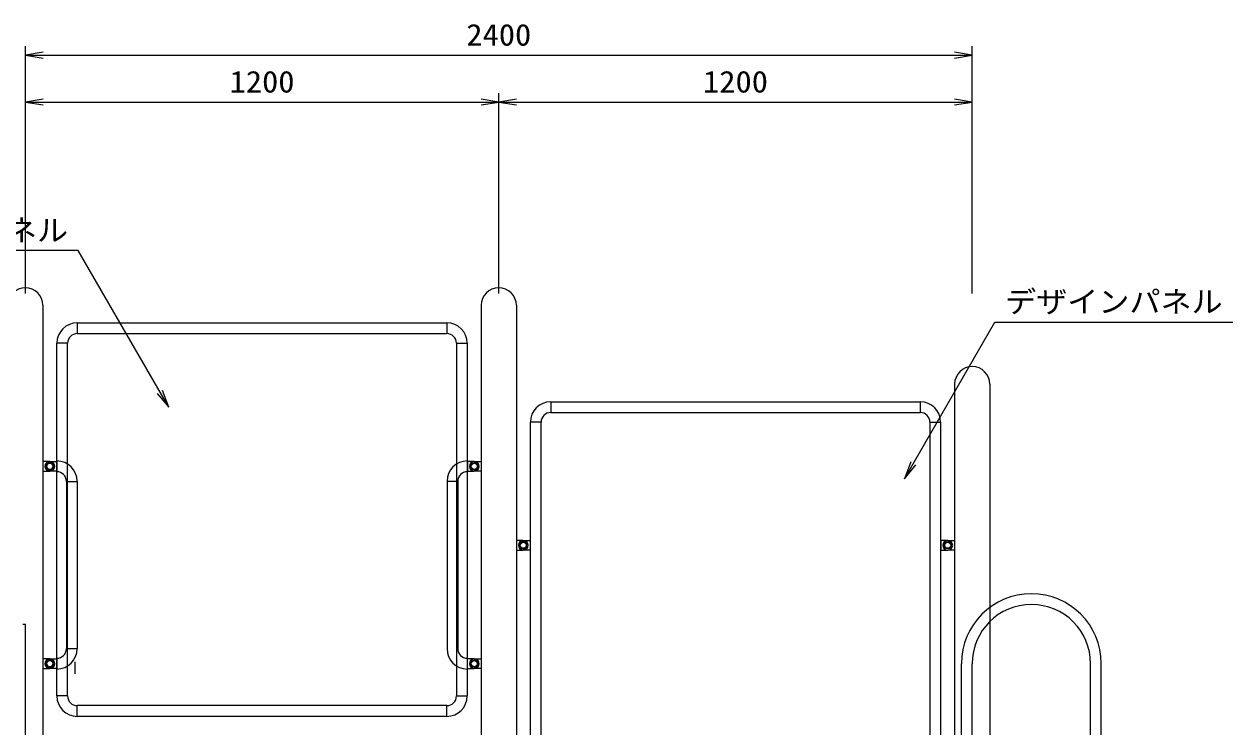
# Model space of a CAD drawing. Units: millimetres at full size, sheet at 1:30. Extents: x 450 to 12150, y 450 to 8460.
# Drawn here: x 3140 to 6204, y 2371 to 4151 of the extents above; entities that cross this region are included whole.
import ezdxf
from ezdxf.enums import TextEntityAlignment as Align

# ---------------------------------------------------------------- set-up
doc = ezdxf.new("R2010")
doc.units = ezdxf.units.MM
doc.header["$LTSCALE"] = 30
doc.layers.add('D-STR-TXT', color=7, linetype='Continuous', lineweight=13)
doc.layers.add('D-STR\u3000構造物外形線', color=1, linetype='Continuous', lineweight=25)
doc.styles.add('ＭＳ ゴシック', font='')
doc.styles.get('ＭＳ ゴシック').set_extended_font_data('MS Gothic')

# ---------------------------------------------------------------- blocks, each defined once
blk = doc.blocks.new('open_arrow')
at = {"color": 0, "linetype": 'Continuous', "lineweight": -2}
blk.add_lwpolyline([(7.5, 1.25), (0, 0), (7.5, -1.25)], dxfattribs=at)

msp = doc.modelspace()

# ---------------------------------------------------------------- linework, layer by layer
at = {"layer": 'D-STR-TXT'}
for p, q in [((3143.31, 3468.69), (3143.31, 4095.01)), ((5543.31, 3468.69), (5543.31, 4095.01)), ((3143.31, 4072.51), (5543.31, 4072.51)), ((3143.31, 3468.69), (3143.31, 3976.21)), ((3143.31, 3953.71), (4343.31, 3953.71)), ((4343.31, 3468.69), (4343.31, 3976.21)), ((4343.31, 3468.69), (4343.31, 3976.21)), ((4343.31, 3953.71), (5543.31, 3953.71)), ((5543.31, 3468.69), (5543.31, 3976.21))]:
    msp.add_line(p, q, dxfattribs=at)
for points in [[(3506.61, 3180.28), (3277.43, 3577.24), (2674.43, 3577.24)], [(5371.69, 2999.27), (5600.87, 3396.23), (6203.87, 3396.23)]]:
    msp.add_lwpolyline(points, dxfattribs=at)
at = {"layer": 'D-STR\u3000構造物外形線'}
for p, q in [((3187.86, 3438.69), (3187.86, 1330.54)), ((4298.76, 3438.69), (4298.76, 1330.54)), ((4387.86, 3438.69), (4387.86, 1330.54)), ((3275.01, 3394.14), (4211.61, 3394.14)), ((3275.01, 3394.14), (3275.01, 3366.94)), ((4211.61, 3394.14), (4211.61, 3366.94)), ((3223.31, 2448.64), (3223.31, 3342.44)), ((3250.51, 3342.44), (3223.31, 3342.44)), ((3250.51, 2448.64), (3250.51, 3342.44)), ((3275.01, 3366.94), (4211.61, 3366.94)), ((4236.11, 3342.44), (4236.11, 2448.64)), ((4236.11, 3342.44), (4263.31, 3342.44)), ((4263.31, 3342.44), (4263.31, 2448.64)), ((5498.76, 3238.69), (5498.76, 1330.54)), ((5587.86, 3238.69), (5587.86, 1330.54)), ((4475.01, 3194.14), (4475.01, 3166.94)), ((4475.01, 3194.14), (5411.61, 3194.14)), ((5411.61, 3194.14), (5411.61, 3166.94)), ((4475.01, 3166.94), (5411.61, 3166.94)), ((4450.51, 3142.44), (4423.31, 3142.44)), ((4423.31, 2248.64), (4423.31, 3142.44)), ((4450.51, 2248.64), (4450.51, 3142.44)), ((5436.11, 3142.44), (5463.31, 3142.44)), ((5436.11, 3142.44), (5436.11, 2248.64)), ((5463.31, 3142.44), (5463.31, 2248.64)), ((3205.36, 3043.04), (3187.86, 3043.04)), ((3187.86, 3043.04), (3187.86, 3018.04)), ((3205.36, 3043.04), (3187.86, 3043.04)), ((3187.86, 3043.04), (3187.86, 3018.04)), ((3200.45, 3039.04), (3195.55, 3030.54)), ((3200.45, 3039.04), (3195.55, 3030.54)), ((3210.27, 3039.04), (3200.45, 3039.04)), ((3210.27, 3039.04), (3200.45, 3039.04)), ((3205.36, 3043.04), (3222.86, 3043.04)), ((3205.36, 3043.04), (3222.86, 3043.04)), ((3215.18, 3030.54), (3210.27, 3039.04)), ((3215.18, 3030.54), (3210.27, 3039.04)), ((3222.86, 3044.14), (3222.86, 3016.94)), ((3222.86, 3044.14), (3222.86, 3016.94)), ((3222.86, 3044.14), (3222.86, 3016.94)), ((3222.86, 3043.04), (3222.86, 3018.04)), ((3222.86, 3043.04), (3222.86, 3018.04)), ((4263.76, 3044.14), (4263.76, 3016.94)), ((4263.76, 3044.14), (4263.76, 3016.94)), ((4263.76, 3044.14), (4263.76, 3016.94)), ((4281.26, 3043.04), (4263.76, 3043.04)), ((4263.76, 3043.04), (4263.76, 3018.04)), ((4281.26, 3043.04), (4263.76, 3043.04)), ((4263.76, 3043.04), (4263.76, 3018.04)), ((4271.45, 3030.54), (4276.35, 3039.04)), ((4271.45, 3030.54), (4276.35, 3039.04)), ((4276.35, 3039.04), (4286.17, 3039.04)), ((4276.35, 3039.04), (4286.17, 3039.04)), ((4281.26, 3043.04), (4298.76, 3043.04)), ((4281.26, 3043.04), (4298.76, 3043.04)), ((4286.17, 3039.04), (4291.08, 3030.54)), ((4286.17, 3039.04), (4291.08, 3030.54)), ((4298.76, 3043.04), (4298.76, 3018.04)), ((4298.76, 3043.04), (4298.76, 3018.04)), ((3187.86, 3018.04), (3205.36, 3018.04)), ((3187.86, 3018.04), (3205.36, 3018.04)), ((3195.55, 3030.54), (3200.45, 3022.04)), ((3195.55, 3030.54), (3200.45, 3022.04)), ((3200.45, 3022.04), (3210.27, 3022.04)), ((3200.45, 3022.04), (3210.27, 3022.04)), ((3222.86, 3018.04), (3205.36, 3018.04)), ((3222.86, 3018.04), (3205.36, 3018.04)), ((3210.27, 3022.04), (3215.18, 3030.54)), ((3210.27, 3022.04), (3215.18, 3030.54)), ((4263.76, 3018.04), (4281.26, 3018.04)), ((4263.76, 3018.04), (4281.26, 3018.04)), ((4276.35, 3022.04), (4271.45, 3030.54)), ((4276.35, 3022.04), (4271.45, 3030.54)), ((4286.17, 3022.04), (4276.35, 3022.04)), ((4286.17, 3022.04), (4276.35, 3022.04)), ((4298.76, 3018.04), (4281.26, 3018.04)), ((4298.76, 3018.04), (4281.26, 3018.04)), ((4291.08, 3030.54), (4286.17, 3022.04)), ((4291.08, 3030.54), (4286.17, 3022.04)), ((3247.36, 2992.44), (3247.36, 2568.64)), ((3247.36, 2992.44), (3274.56, 2992.44)), ((3274.56, 2992.44), (3274.56, 2568.64)), ((4212.06, 2992.44), (4212.06, 2568.64)), ((4239.26, 2992.44), (4212.06, 2992.44)), ((4239.26, 2992.44), (4239.26, 2568.64)), ((4405.36, 2843.04), (4387.86, 2843.04)), ((4387.86, 2843.04), (4387.86, 2818.04)), ((4400.45, 2839.04), (4395.55, 2830.54)), ((4395.55, 2830.54), (4400.45, 2822.04)), ((4410.27, 2839.04), (4400.45, 2839.04)), ((4400.45, 2822.04), (4410.27, 2822.04)), ((4405.36, 2843.04), (4422.86, 2843.04)), ((4415.18, 2830.54), (4410.27, 2839.04)), ((4410.27, 2822.04), (4415.18, 2830.54)), ((4422.86, 2844.14), (4422.86, 2816.94)), ((4422.86, 2843.04), (4422.86, 2818.04)), ((5463.76, 2844.14), (5463.76, 2816.94)), ((5481.26, 2843.04), (5463.76, 2843.04)), ((5463.76, 2843.04), (5463.76, 2818.04)), ((5471.45, 2830.54), (5476.35, 2839.04)), ((5476.35, 2822.04), (5471.45, 2830.54)), ((5476.35, 2839.04), (5486.17, 2839.04)), ((5486.17, 2822.04), (5476.35, 2822.04)), ((5481.26, 2843.04), (5498.76, 2843.04)), ((5486.17, 2839.04), (5491.08, 2830.54)), ((5491.08, 2830.54), (5486.17, 2822.04)), ((5498.76, 2843.04), (5498.76, 2818.04)), ((4387.86, 2818.04), (4405.36, 2818.04)), ((4422.86, 2818.04), (4405.36, 2818.04)), ((5463.76, 2818.04), (5481.26, 2818.04)), ((5498.76, 2818.04), (5481.26, 2818.04)), ((3137.31, 2630.54), (3143.31, 2630.54)), ((3143.31, 2230.54), (3143.31, 2630.54)), ((3205.36, 2543.04), (3187.86, 2543.04)), ((3187.86, 2543.04), (3187.86, 2518.04)), ((3205.36, 2543.04), (3187.86, 2543.04)), ((3187.86, 2543.04), (3187.86, 2518.04)), ((3205.36, 2543.04), (3222.86, 2543.04)), ((3205.36, 2543.04), (3222.86, 2543.04)), ((3222.86, 2544.14), (3222.86, 2516.94)), ((3222.86, 2544.14), (3222.86, 2516.94)), ((3222.86, 2516.94), (3222.86, 2544.14)), ((3222.86, 2543.04), (3222.86, 2518.04)), ((3222.86, 2543.04), (3222.86, 2518.04)), ((3247.36, 2568.64), (3274.56, 2568.64)), ((4281.26, 2543.04), (4263.76, 2543.04)), ((4281.26, 2543.04), (4263.76, 2543.04)), ((4281.26, 2543.04), (4298.76, 2543.04)), ((4281.26, 2543.04), (4298.76, 2543.04)), ((4298.76, 2543.04), (4298.76, 2518.04)), ((4298.76, 2543.04), (4298.76, 2518.04)), ((3187.86, 2518.04), (3205.36, 2518.04)), ((3187.86, 2518.04), (3205.36, 2518.04)), ((3200.45, 2539.04), (3195.55, 2530.54)), ((3200.45, 2539.04), (3195.55, 2530.54)), ((3195.55, 2530.54), (3200.45, 2522.04)), ((3195.55, 2530.54), (3200.45, 2522.04)), ((3210.27, 2539.04), (3200.45, 2539.04)), ((3210.27, 2539.04), (3200.45, 2539.04)), ((3200.45, 2522.04), (3210.27, 2522.04)), ((3200.45, 2522.04), (3210.27, 2522.04)), ((3222.86, 2518.04), (3205.36, 2518.04)), ((3222.86, 2518.04), (3205.36, 2518.04)), ((3215.18, 2530.54), (3210.27, 2539.04)), ((3215.18, 2530.54), (3210.27, 2539.04)), ((3210.27, 2522.04), (3215.18, 2530.54)), ((3210.27, 2522.04), (3215.18, 2530.54)), ((3268.31, 2534.84), (3268.31, 2504.84)), ((4263.76, 2518.04), (4281.26, 2518.04)), ((4263.76, 2518.04), (4281.26, 2518.04)), ((4271.45, 2530.54), (4276.35, 2539.04)), ((4271.45, 2530.54), (4276.35, 2539.04)), ((4276.35, 2522.04), (4271.45, 2530.54)), ((4276.35, 2522.04), (4271.45, 2530.54)), ((4276.35, 2539.04), (4286.17, 2539.04)), ((4276.35, 2539.04), (4286.17, 2539.04)), ((4286.17, 2522.04), (4276.35, 2522.04)), ((4286.17, 2522.04), (4276.35, 2522.04)), ((4298.76, 2518.04), (4281.26, 2518.04)), ((4298.76, 2518.04), (4281.26, 2518.04)), ((4286.17, 2539.04), (4291.08, 2530.54)), ((4286.17, 2539.04), (4291.08, 2530.54)), ((4291.08, 2530.54), (4286.17, 2522.04)), ((4291.08, 2530.54), (4286.17, 2522.04)), ((5516.11, 2130.54), (5516.11, 2530.54)), ((5543.31, 2130.54), (5543.31, 2530.54)), ((5843.31, 1734.54), (5843.31, 2530.54)), ((5870.51, 1730.54), (5870.51, 2530.54)), ((3250.51, 2448.64), (3223.31, 2448.64)), ((4211.61, 2424.14), (3275.01, 2424.14)), ((3275.01, 2396.94), (3275.01, 2424.14)), ((4211.61, 2396.94), (4211.61, 2424.14)), ((4236.11, 2448.64), (4263.31, 2448.64)), ((4211.61, 2396.94), (3275.01, 2396.94))]:
    msp.add_line(p, q, dxfattribs=at)
for centre in [(3205.36, 3030.54), (3205.36, 3030.54), (4281.26, 3030.54), (4281.26, 3030.54), (4405.36, 2830.54), (5481.26, 2830.54), (3205.36, 2530.54), (3205.36, 2530.54), (4281.26, 2530.54), (4281.26, 2530.54)]:
    msp.add_circle(centre, 7.65, dxfattribs=at)
for centre, radius, start, end in [((3143.31, 3438.69), 44.55, 0, 180), ((4343.31, 3438.69), 44.55, 0, 180), ((3275.01, 3342.44), 51.7, 90, 180), ((4211.61, 3342.44), 51.7, 0, 90), ((3275.01, 3342.44), 24.5, 90, 180), ((4211.61, 3342.44), 24.5, 0, 90), ((5543.31, 3238.69), 44.55, 0, 180), ((4475.01, 3142.44), 51.7, 90, 180), ((5411.61, 3142.44), 51.7, 0, 90), ((4475.01, 3142.44), 24.5, 90, 180), ((5411.61, 3142.44), 24.5, 0, 90), ((3205.36, 3030.54), 12.5, 90, 270), ((3205.36, 3030.54), 12.5, 90, 270), ((3205.36, 3030.54), 12.5, 270, 90), ((3205.36, 3030.54), 12.5, 270, 90), ((3222.86, 2992.44), 51.7, 0, 90), ((4263.76, 2992.44), 51.7, 90, 180), ((4281.26, 3030.54), 12.5, 90, 270), ((4281.26, 3030.54), 12.5, 90, 270), ((4281.26, 3030.54), 12.5, 270, 90), ((4281.26, 3030.54), 12.5, 270, 90), ((3222.86, 2992.44), 24.5, 0, 90), ((4263.76, 2992.44), 24.5, 90, 180), ((4405.36, 2830.54), 12.5, 90, 270), ((4405.36, 2830.54), 12.5, 270, 90), ((5481.26, 2830.54), 12.5, 90, 270), ((5481.26, 2830.54), 12.5, 270, 90), ((5693.31, 2530.54), 177.2, 0, 180), ((5693.31, 2530.54), 150, 0, 180), ((3205.36, 2530.54), 12.5, 90, 270), ((3205.36, 2530.54), 12.5, 90, 270), ((3205.36, 2530.54), 12.5, 270, 90), ((3205.36, 2530.54), 12.5, 270, 90), ((3222.86, 2568.64), 51.7, 270, 0), ((3222.86, 2568.64), 24.5, 270, 0), ((4263.76, 2568.64), 51.7, 180, 270), ((4263.76, 2568.64), 24.5, 180, 270), ((4281.26, 2530.54), 12.5, 90, 270), ((4281.26, 2530.54), 12.5, 90, 270), ((4281.26, 2530.54), 12.5, 270, 90), ((4281.26, 2530.54), 12.5, 270, 90), ((3275.01, 2448.64), 51.7, 180, 270), ((3275.01, 2448.64), 24.5, 180, 270), ((4211.61, 2448.64), 51.7, 270, 0), ((4211.61, 2448.64), 24.5, 270, 0)]:
    msp.add_arc(centre, radius, start, end, dxfattribs=at)

# ---------------------------------------------------------------- block references
at = {"layer": 'D-STR-TXT', "xscale": 6, "yscale": 6}
for p in [(3143.31, 4072.51), (3143.31, 3953.71), (4343.31, 3953.71)]:
    msp.add_blockref('open_arrow', p, dxfattribs=at)
for p, rotation in [((5543.31, 4072.51), 180), ((4343.31, 3953.71), 180), ((5543.31, 3953.71), 180), ((3506.61, 3180.28), 120), ((5371.69, 2999.27), 60)]:
    msp.add_blockref('open_arrow', p, dxfattribs=dict(at, rotation=rotation))

# ---------------------------------------------------------------- texts
at = {"layer": 'D-STR-TXT', "style": 'ＭＳ ゴシック'}
for s, width, p in [('2400', 1.1, (4343.31, 4080.01)), ('1200', 1.1, (3743.31, 3961.21)), ('1200', 1.1, (4943.31, 3961.21)), ('デザインパネル', 1.05, (2975.93, 3584.74)), ('デザインパネル', 1.05, (5902.37, 3403.73))]:
    msp.add_text(s, height=54.99, dxfattribs=dict(at, width=width)).set_placement(p, align=Align.BOTTOM_CENTER)

doc.saveas('drawing.dxf')
